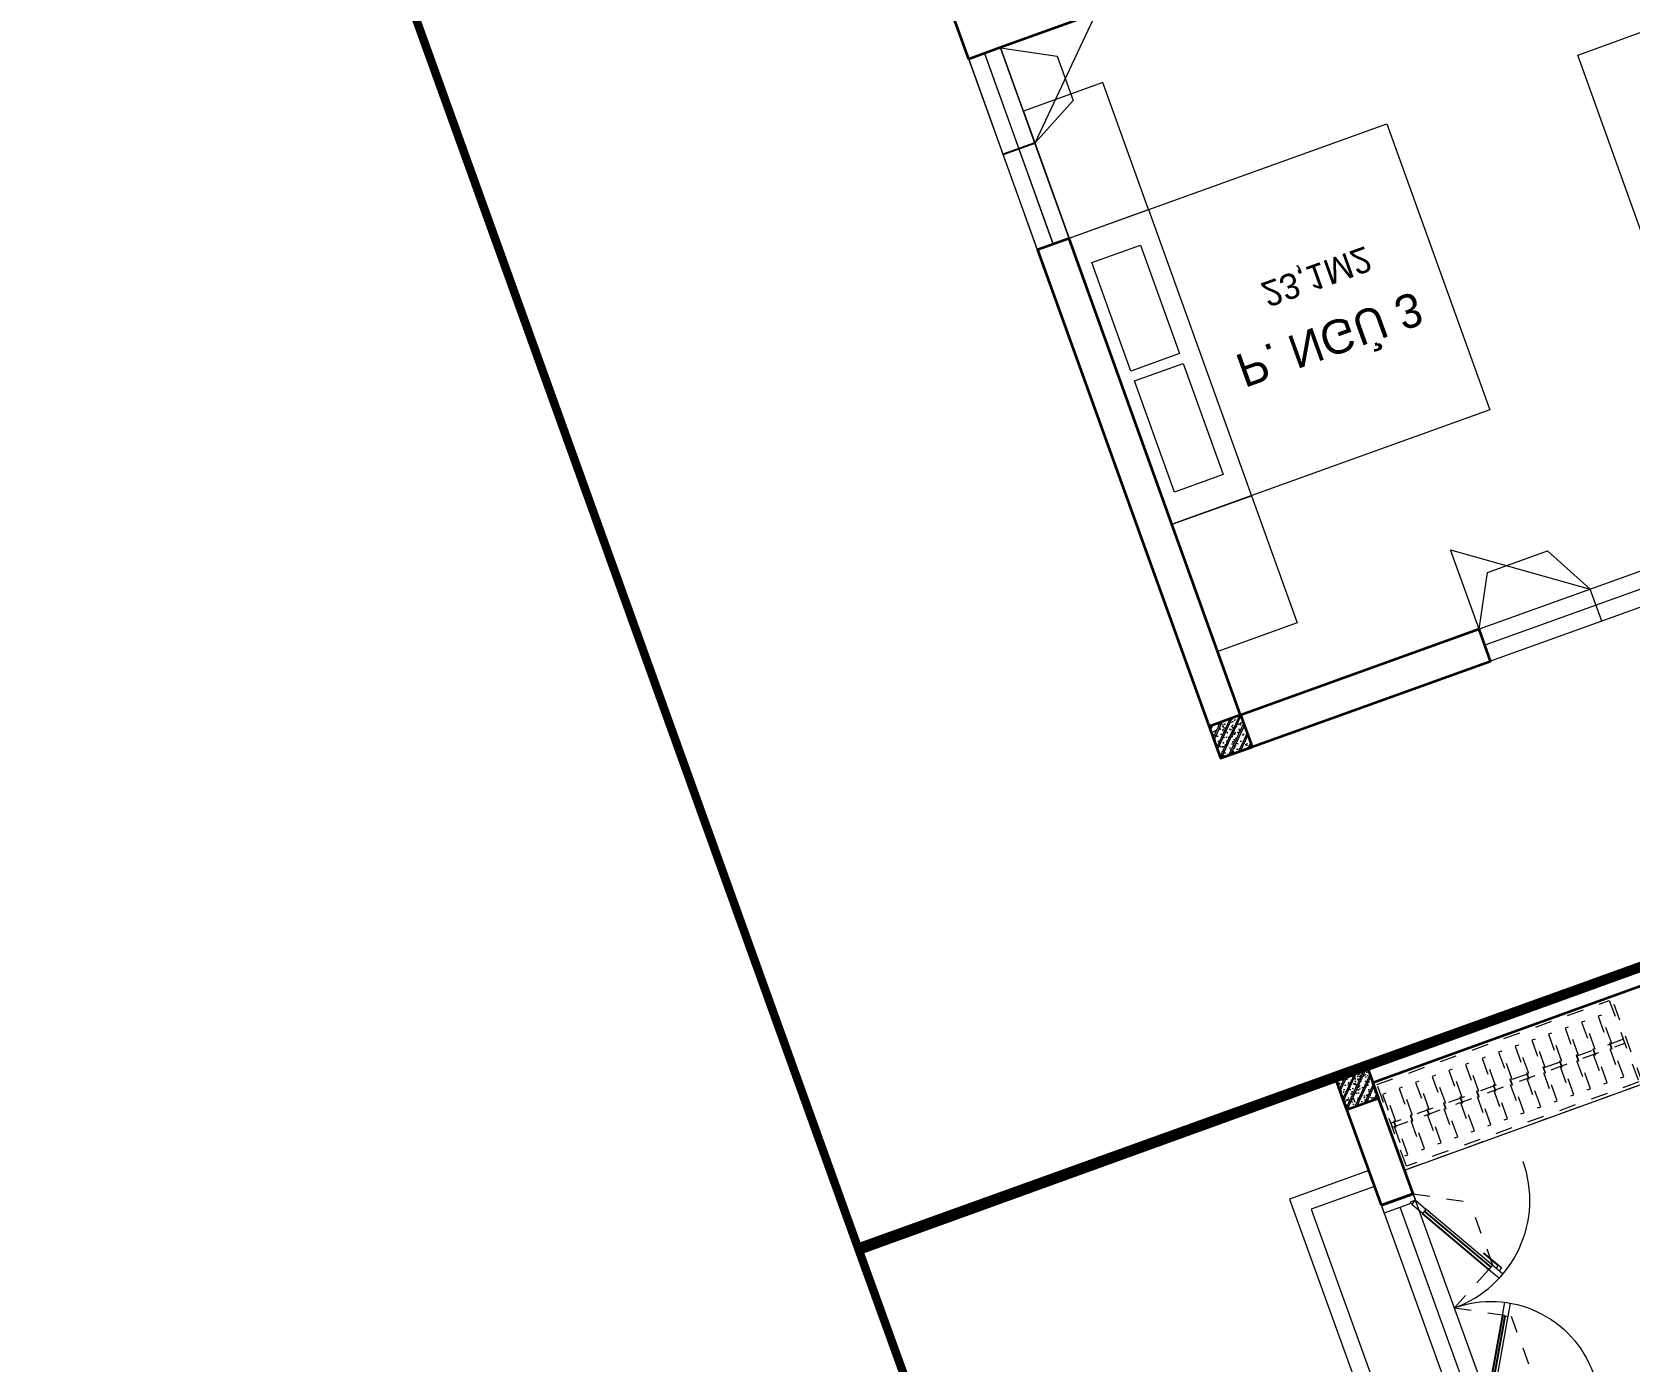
# Model space of a CAD drawing. Header units: metres. Extents: x 568332 to 569219, y 2065964 to 2066430.
# Drawn here: x 568587.88 to 568597.34, y 2066301.83 to 2066309.7 of the extents above; entities that cross this region are included whole.
import ezdxf

# ---------------------------------------------------------------- set-up
doc = ezdxf.new("R2010")
doc.units = ezdxf.units.M
for name, pattern in [('$AUDIT_BAD_LTYPE2', [0]), ('HIDDEN', [0.375, 0.25, -0.125]), ('HIDDEN2', [0.1875, 0.125, -0.0625]), ('X-5M-G-MB PHONGNGU$0$HIDDEN2', [0.1875, 0.125, -0.0625])]:
    doc.linetypes.add(name, pattern=pattern)
doc.layers.get('0').update_dxf_attribs({"linetype": 'CONTINUOUS'})
for name, color, linetype, lineweight in [('-CONCRETE', 1, 'CONTINUOUS', 35), ('-DIM', 9, 'CONTINUOUS', 13), ('-DOOR', 137, 'CONTINUOUS', 9), ('-FURNITURE', 46, 'CONTINUOUS', 9), ('-HATCH', 8, 'CONTINUOUS', 5), ('-LINE1', 7, 'CONTINUOUS', 18), ('-LINE2', 252, 'CONTINUOUS', 9), ('-STEEL1', 1, 'CONTINUOUS', 35), ('-WALL', 4, 'CONTINUOUS', 35), ('TEXT25', 2, 'CONTINUOUS', 13)]:
    doc.layers.add(name, color=color, linetype=linetype, lineweight=lineweight)
for name, color, linetype in [('APOLIC', 7, 'CONTINUOUS'), ('LoLK', 6, 'CONTINUOUS'), ('TIMDUONG', 1, 'CONTINUOUS')]:
    doc.layers.add(name, color=color, linetype=linetype)
doc.styles.add('SVN_AVO_thuong', font='')
doc.styles.add('T1', font='', dxfattribs={"height": 200})
doc.styles.get('SVN_AVO_thuong').set_extended_font_data('SVN-Avo')
doc.styles.get('T1').set_extended_font_data('VNgeometric Light')

# ---------------------------------------------------------------- blocks, each defined once
blk = doc.blocks.new('*U189')
at = {"linetype": 'X-5M-G-MB PHONGNGU$0$HIDDEN2'}
for points in [[(0, 600.0000000004657), (0, 0), (1636.196318366162, -5.568266151489479e-10), (1636.196318366162, 599.9999999999088)], [(1616.196318366162, 579.9996613718355), (1616.196318366162, 19.99966137183562), (20, 20.00000000046566), (20, 580.0000000004657)], [(1616.196318366162, 286.6991212949177), (1616.196318366162, 313.0991212948245), (20, 313.0991212953813), (19.99999859370291, 286.6991212952417)], [(113.7817614636733, 319.1750910408318), (109.4317788550979, 319.1750910408318), (109.4317788550979, 280.441767644881), (113.7817614636733, 280.441767644881)], [(227.7817614636733, 319.1750910407849), (223.4317788550979, 319.1750910407849), (223.4317788550979, 280.4417676448341), (227.7817614636733, 280.4417676448341)], [(341.7817614636733, 319.175091040738), (337.4317788550979, 319.175091040738), (337.4317788550979, 280.4417676447872), (341.7817614636733, 280.4417676447872)], [(455.7817614636733, 319.1750910406911), (451.4317788550979, 319.1750910406911), (451.4317788550979, 280.4417676447403), (455.7817614636733, 280.4417676447403)], [(569.7817614636733, 319.1750910406442), (565.431778855098, 319.1750910406442), (565.431778855098, 280.4417676446934), (569.7817614636733, 280.4417676446934)], [(683.7817614636733, 319.1750910405973), (679.431778855098, 319.1750910405973), (679.431778855098, 280.4417676446465), (683.7817614636733, 280.4417676446465)], [(797.7817614636733, 319.1750910405504), (793.431778855098, 319.1750910405504), (793.431778855098, 280.4417676445996), (797.7817614636733, 280.4417676445996)], [(911.7817614636733, 319.1750910405035), (907.431778855098, 319.1750910405035), (907.431778855098, 280.4417676445527), (911.7817614636733, 280.4417676445527)], [(1025.781761463673, 319.1750910404566), (1021.431778855098, 319.1750910404566), (1021.431778855098, 280.4417676445057), (1025.781761463673, 280.4417676445057)], [(1139.781761463673, 319.1750910404097), (1135.431778855098, 319.1750910404097), (1135.431778855098, 280.4417676444588), (1139.781761463673, 280.4417676444588)], [(1253.781761463673, 319.1750910403628), (1249.431778855098, 319.1750910403628), (1249.431778855098, 280.4417676444119), (1253.781761463673, 280.4417676444119)], [(1367.781761463673, 319.1750910403159), (1363.431778855098, 319.1750910403159), (1363.431778855098, 280.441767644365), (1367.781761463673, 280.441767644365)], [(1481.781761463673, 319.175091040269), (1477.431778855098, 319.175091040269), (1477.431778855098, 280.4417676443181), (1481.781761463673, 280.4417676443181)], [(1595.781761463673, 319.175091040222), (1591.431778855098, 319.175091040222), (1591.431778855098, 280.4417676442712), (1595.781761463673, 280.4417676442712)]]:
    blk.add_lwpolyline(points, close=True, dxfattribs=at)
for points in [[(122.2409142897814, 313.1103512093413), (122.2409142897814, 515.2497102723445), (100.1765458012815, 515.2497102723445), (100.1765458012815, 313.1103512093413)], [(236.2409142897814, 313.1103512092944), (236.2409142897814, 515.2497102722975), (214.1765458012815, 515.2497102722975), (214.1765458012815, 313.1103512092944)], [(350.2409142897814, 313.1103512092475), (350.2409142897814, 515.2497102722507), (328.1765458012815, 515.2497102722507), (328.1765458012815, 313.1103512092475)], [(464.2409142897814, 313.1103512092006), (464.2409142897814, 515.2497102722037), (442.1765458012815, 515.2497102722037), (442.1765458012815, 313.1103512092006)], [(578.2409142897814, 313.1103512091537), (578.2409142897814, 515.2497102721569), (556.1765458012815, 515.2497102721569), (556.1765458012815, 313.1103512091537)], [(692.2409142897814, 313.1103512091068), (692.2409142897814, 515.24971027211), (670.1765458012815, 515.24971027211), (670.1765458012815, 313.1103512091068)], [(806.2409142897814, 313.1103512090599), (806.2409142897814, 515.249710272063), (784.1765458012815, 515.249710272063), (784.1765458012815, 313.1103512090599)], [(920.2409142897814, 313.110351209013), (920.2409142897814, 515.2497102720162), (898.1765458012815, 515.2497102720162), (898.1765458012815, 313.110351209013)], [(1034.240914289781, 313.1103512089661), (1034.240914289781, 515.2497102719692), (1012.176545801281, 515.2497102719692), (1012.176545801281, 313.1103512089661)], [(1148.240914289781, 313.1103512089192), (1148.240914289781, 515.2497102719224), (1126.176545801281, 515.2497102719224), (1126.176545801281, 313.1103512089192)], [(1262.240914289781, 313.1103512088723), (1262.240914289781, 515.2497102718754), (1240.176545801281, 515.2497102718754), (1240.176545801281, 313.1103512088723)], [(1376.240914289781, 313.1103512088254), (1376.240914289781, 515.2497102718285), (1354.176545801281, 515.2497102718285), (1354.176545801281, 313.1103512088254)], [(1490.240914289781, 313.1103512087785), (1490.240914289781, 515.2497102717816), (1468.176545801281, 515.2497102717816), (1468.176545801281, 313.1103512087785)], [(1604.240914289781, 313.1103512087315), (1604.240914289781, 515.2497102717347), (1582.176545801281, 515.2497102717347), (1582.176545801281, 313.1103512087315)], [(100.1765458012815, 286.7103512094345), (100.1765458012815, 92.0852110228024), (122.2409142897814, 92.0852110228024), (122.2409142897814, 286.7103512094345)], [(214.1765458012815, 286.7103512093876), (214.1765458012815, 92.08521102275549), (236.2409142897814, 92.08521102275549), (236.2409142897814, 286.7103512093876)], [(328.1765458012815, 286.7103512093407), (328.1765458012815, 92.08521102270858), (350.2409142897814, 92.08521102270858), (350.2409142897814, 286.7103512093407)], [(442.1765458012815, 286.7103512092938), (442.1765458012815, 92.08521102266168), (464.2409142897814, 92.08521102266168), (464.2409142897814, 286.7103512092938)], [(556.1765458012815, 286.7103512092469), (556.1765458012815, 92.08521102261477), (578.2409142897814, 92.08521102261477), (578.2409142897814, 286.7103512092469)], [(670.1765458012815, 286.7103512092), (670.1765458012815, 92.08521102256786), (692.2409142897814, 92.08521102256786), (692.2409142897814, 286.7103512092)], [(784.1765458012815, 286.7103512091531), (784.1765458012815, 92.08521102252095), (806.2409142897814, 92.08521102252095), (806.2409142897814, 286.7103512091531)], [(898.1765458012815, 286.7103512091062), (898.1765458012815, 92.08521102247404), (920.2409142897814, 92.08521102247404), (920.2409142897814, 286.7103512091062)], [(1012.176545801281, 286.7103512090592), (1012.176545801281, 92.08521102242715), (1034.240914289781, 92.08521102242715), (1034.240914289781, 286.7103512090592)], [(1126.176545801281, 286.7103512090123), (1126.176545801281, 92.08521102238024), (1148.240914289781, 92.08521102238024), (1148.240914289781, 286.7103512090123)], [(1240.176545801281, 286.7103512089654), (1240.176545801281, 92.08521102233333), (1262.240914289781, 92.08521102233333), (1262.240914289781, 286.7103512089654)], [(1354.176545801281, 286.7103512089186), (1354.176545801281, 92.08521102228642), (1376.240914289781, 92.08521102228642), (1376.240914289781, 286.7103512089186)], [(1468.176545801281, 286.7103512088717), (1468.176545801281, 92.0852110222395), (1490.240914289781, 92.0852110222395), (1490.240914289781, 286.7103512088717)], [(1582.176545801281, 286.7103512088247), (1582.176545801281, 92.0852110221926), (1604.240914289781, 92.0852110221926), (1604.240914289781, 286.7103512088247)]]:
    blk.add_lwpolyline(points, dxfattribs=at)
blk = doc.blocks.new('*U158')
at = {"ltscale": 0.3}
for points in [[(883.1181818181984, 0, 0.4142135623730951), (50, 833.1181818181983, 0.4142135623730951)], [(883.1181818181987, 0, -0.4142135623730951), (1672, 788.8818181818017, -0.4142135623730951)]]:
    blk.add_lwpolyline(points, format="xyb", dxfattribs=at)
for points in [[(687.4155762849338, 368.012054553767), (136.6025403784439, 50.00000000000001)], [(684.8989694308187, 366.5590909090992), (704.8989694308187, 331.9180747577217), (791.5015098092625, 381.9180747577217), (771.5015098092625, 416.5590909090993), (684.8989694308187, 366.5590909090992)], [(1075.410845249347, 344.4409090909007), (1055.410845249347, 309.7998929395233), (968.8083048709033, 359.7998929395233), (988.8083048709033, 394.4409090909007), (1075.410845249347, 344.4409090909007)], [(1072.894238395232, 345.8938727355685), (1585.397459621556, 50)], [(136.6025403784439, 50.00000000000001), (156.6025403784439, 15.35898384862247), (70, -34.64101615137755), (50, 0), (136.6025403784439, 50.00000000000001)], [(1585.397459621556, 50), (1565.397459621556, 15.35898384862253), (1652, -34.64101615137747), (1672, 0), (1585.397459621556, 50)]]:
    blk.add_lwpolyline(points)
for points in [[(579.4118712052259, 338.2993408026529), (726.3065162308206, 423.1090036506945), (740.4414600388276, 398.6265628130954), (715.9590192012537, 384.491619005103), (704.651064154851, 404.0775716751773), (582.2388599668302, 333.4028526351281)], [(0, 0), (50, 0), (50, -40), (60, -40), (60, -245.9999999543969), (0, -245.9999999543969)], [(1722, 0), (1672, 0), (1672, -40), (1662, -40), (1662, -245.9999999543969), (1722, -245.9999999543969)]]:
    blk.add_lwpolyline(points, close=True)
at = {"layer": 'APOLIC', "linetype": '$AUDIT_BAD_LTYPE2'}
for p, q in [((146.6025403784439, 32.67949192431124), (694.8989694308187, 349.2385828334104)), ((704.8989694308187, 331.9180747577217), (156.6025403784439, 15.35898384862247)), ((1055.410845249347, 309.7998929395233), (1565.397459621556, 15.35898384862253)), ((1575.397459621556, 32.67949192431115), (1065.410845249347, 327.1204010152119))]:
    blk.add_line(p, q, dxfattribs=at)
blk = doc.blocks.new('18x35')
at = {"layer": '-HATCH'}
h = blk.add_hatch(dxfattribs=at)
h.set_pattern_fill('CHAU-01', color=256, scale=10, angle=-1.272221872585407e-14, pattern_type=2)
h.set_pattern_definition([(49.99999999999999, (0, 0), (71.72601826007535, -6.275213498259527), [7.5, -82.5]), (355, (0, 0), (-13.87513336129999, 75.21921337000119), [6, -66]), (100.4514, (5.977167999997619, -0.5229339999999638), (57.85093817140217, 68.94395420609534), [6.374019000000001, -70.1142112]), (46.18419999999998, (0, 20), (106.7241048625644, -16.55190143290183), [11.25, -123.75]), (96.63559999999998, (8.89367449999554, 18.62066930000003), (93.46627055487036, 97.41178709004416), [9.561028799999994, -105.1713]), (351.1842, (0, 20), (93.46619451336275, 97.41186009253245), [9, -99]), (20.99999999999998, (10, 15), (59.69070521184616, -40.2618890665339), [7.5, -82.5]), (326.0000000000001, (10, 15), (24.33153319215819, 72.5150045046853), [6, -66]), (71.45139999999999, (14.97422329999972, 11.64483940000002), (84.022262858149, 32.25304967099522), [6.374019000000001, -70.1142112]), (37.49999999999998, (0, 0), (1.215985531729074, 33.28938538313115), [0, -65.19999999999999, 0, -67, 0, -66.25]), (7.499999999999987, (0, 0), (26.30695374421487, 39.44117118823602), [0, -38.2, 0, -63.7, 0, -25.25]), (327.5, (-22.30000000000291, 0), (53.3822436172409, -2.255487173437988), [0, -25, 0, -78, 0, -103.5]), (317.5, (-32.30000000000291, 0), (58.31861693423862, 10.01049823323176), [0, -32.5, 0, -51.8, 0, -73.5]), (44.99999999999999, (0, 0), (-30.05203820042826, 30.05203820042828), []), (44.99999999999999, (0, 12.25), (-30.05203820042826, 30.05203820042828), [])])
h.paths.add_polyline_path([(96508.03118051568, 47993.04977023201), (96508.03118051568, 47793.04977023201), (96708.03118051568, 47793.04977023201), (96708.03118051568, 47993.04977023201)])
at = {"layer": '-STEEL1'}
blk.add_lwpolyline([(96508.03118051568, 47793.04977023201), (96708.03118051568, 47793.04977023201), (96708.03118051568, 47993.04977023201), (96508.03118051568, 47993.04977023201)], close=True, dxfattribs=at)
blk = doc.blocks.new('M1-T3')
at = {"layer": '-CONCRETE', "color": 1, "linetype": 'HIDDEN', "ltscale": 10, "const_width": 50}
blk.add_lwpolyline([(191581.7177010371, 50951.98888872014), (197581.6939540912, 50951.98888872005), (197581.7429788466, 30952.01227472891), (191581.7667257926, 30952.01227472891)], close=True, dxfattribs=at)
at = {"layer": '-DOOR'}
for p, q in [((195381.8478786653, 34151.64109416441), (196781.8478786653, 34151.64109416441)), ((195430.6283664702, 34051.64109416441), (196733.0673908604, 34051.64109416441)), ((195381.8478786653, 33951.64109416441), (196781.8478786653, 33951.64109416441))]:
    blk.add_line(p, q, dxfattribs=at)
at = {"layer": '-FURNITURE'}
blk.add_lwpolyline([(196931.6649500865, 34151.88665804295), (196931.7217102849, 38551.57990816816), (197481.7223032412, 38551.57990806292), (197481.6655430428, 34151.88665793771)], close=True, dxfattribs=at)
at = {"layer": '-LINE1', "lineweight": 18}
blk.add_lwpolyline([(191581.7411493842, 50951.93153578669), (197581.7174024383, 50951.9315357866), (197581.7664271937, 30951.95492153367), (191581.7901741396, 30951.95492153367)], close=True, dxfattribs=at)
at = {"layer": '-LINE1'}
for points in [[(197001.2798604981, 33951.85649522614), (197001.2798604979, 33451.85649522614), (195161.2798604981, 33452.14936884295), (195161.2798604981, 33952.14936884289)], [(196901.2798604981, 33951.85649522614), (196901.2798604979, 33551.85649522614), (195261.2798604981, 33552.14936884295), (195261.2798604981, 33952.14936884295)]]:
    blk.add_lwpolyline(points, dxfattribs=at)
at = {"layer": '-LINE2', "linetype": 'HIDDEN2', "ltscale": 10}
for p, q in [((195903.4768728305, 34451.64109416441), (195542.322248426, 34451.80125297193)), ((196063.8656170245, 34151.64109416441), (195903.4768728305, 34451.64109416441)), ((196063.8656170245, 34151.64109416441), (196224.2543612185, 34451.64109416441)), ((196224.2543612185, 34451.64109416441), (196621.4591344713, 34451.81723988849)), ((196781.8478786653, 34151.81723988849), (196621.4591344713, 34451.81723988849))]:
    blk.add_line(p, q, dxfattribs=at)
at = {"layer": '-WALL'}
for p, q in [((197581.7223051229, 48951.83150561327), (197581.7581737287, 33951.64109416441)), ((197481.761238154, 34151.64109416441), (197482.0724672841, 38451.69380030864)), ((196781.8478786653, 34151.64109416441), (196781.8478786653, 33951.64109416441)), ((196781.8478786653, 34151.64109416441), (197481.761238154, 34151.64109416441)), ((196781.8478786653, 33951.64109420149), (196781.8478786653, 34151.64109416441)), ((196781.8478786653, 33951.64109416441), (197581.7581737287, 33951.64109416441))]:
    blk.add_line(p, q, dxfattribs=at)
at = {"layer": '-DOOR', "xscale": -0.8130081300813009, "yscale": 0.8130081300813009, "zscale": 0.8130081300813009}
blk.add_blockref('*U158', (196781.8478786653, 34151.64109416441), dxfattribs=at)
at = {"layer": '-FURNITURE', "extrusion": (0, 0, -1), "xscale": 0.916666666665974, "yscale": 0.916666666665974, "zscale": -0.916666666665974, "rotation": 270}
blk.add_blockref('*U189', (-197481.7501113651, 35651.73328310555), dxfattribs=at)
at = {"layer": '-STEEL1'}
blk.add_blockref('18x35', (100874.0412875377, -13841.29724852786), dxfattribs=at)
blk = doc.blocks.new('1800X2000')
at = {"layer": '-FURNITURE'}
blk.add_line((325497.3064970744, 17765.29446492715), (325497.3064973904, 19565.2944651944), dxfattribs=at)
for points in [[(323997.3057774993, 19565.2944651944), (325997.3064971831, 19565.2944651944), (325997.3064971831, 17765.29446484288), (323997.3057774993, 17765.29446484288)], [(325612.9490047574, 19390.79434491032), (325919.0064973457, 19390.79434491032), (325919.0064973457, 18691.29434485664), (325612.9490047574, 18691.29434485664)], [(325612.9490046239, 18629.79434491026), (325919.0064972151, 18629.79434491026), (325919.0064972151, 17946.79434485664), (325612.9490046239, 17946.79434485664)]]:
    blk.add_lwpolyline(points, close=True, dxfattribs=at)
blk = doc.blocks.new('M2-T3.3')
at = {"layer": '-DOOR'}
for p, q in [((568625.6168325017, 2066319.893936073), (568625.2089739991, 2066321.022260152)), ((568625.2091858527, 2066321.022315918), (568625.616945765, 2066319.89404022)), ((568625.7104325558, 2066319.927789557), (568625.3023041897, 2066321.056016031)), ((568625.3032240713, 2066321.056327878), (568625.7109839836, 2066319.92805218)), ((568625.8047058139, 2066319.961886527), (568625.3968473113, 2066321.090210605)), ((568625.3972622899, 2066321.090339839), (568625.8050222023, 2066319.96206414)), ((568622.8740916881, 2066315.712843675), (568625.2256760446, 2066316.563496523)), ((568623.0021418668, 2066315.652817416), (568625.2596880047, 2066316.469458304)), ((568622.9421156083, 2066315.524767238), (568625.2936999649, 2066316.375420086)), ((568624.6354265815, 2066316.137368507), (568624.5673924559, 2066316.325441252))]:
    blk.add_line(p, q, dxfattribs=at)
at = {"layer": '-FURNITURE'}
for points in [[(568625.3440601146, 2066320.647060407), (568625.6161557959, 2066319.894754658), (568625.1459647027, 2066319.724694857), (568624.8738690214, 2066320.477000606)], [(568622.8426855411, 2066316.977524216), (568623.2188384158, 2066317.113572057), (568622.606623133, 2066318.806259993), (568622.2304702583, 2066318.670212152)], [(568626.5004667598, 2066317.449760973), (568626.2283710788, 2066318.202066721), (568625.7581799857, 2066318.032006921), (568626.0302756664, 2066317.279701172)]]:
    blk.add_lwpolyline(points, close=True, dxfattribs=at)
at = {"layer": '-LINE2', "linetype": 'HIDDEN2', "ltscale": 10}
for p, q in [((568625.2091858527, 2066321.022315918), (568624.6449565408, 2066320.818244157)), ((568625.2091858527, 2066321.022315918), (568624.9816225524, 2066320.76945332)), ((568624.6449565408, 2066320.818244157), (568625.4130658087, 2066320.458178069)), ((568624.9816225524, 2066320.76945332), (568625.0763997971, 2066320.506968907)), ((568625.4130658087, 2066320.458178069), (568625.0763997971, 2066320.506968907)), ((568625.0555847756, 2066317.033710493), (568624.5674577819, 2066316.325448611)), ((568625.2256445764, 2066316.5635194), (568625.0555847756, 2066317.033710493))]:
    blk.add_line(p, q, dxfattribs=at)
blk.add_lwpolyline([(568625.2256906205, 2066316.563392406), (568624.972828022, 2066316.790955706), (568624.6161832612, 2066316.662107042), (568624.5673924235, 2066316.32544103)], dxfattribs=at)
at = {"layer": '-WALL'}
for p, q in [((568625.3965107093, 2066321.090088862), (568625.208934304, 2066321.608375836)), ((568622.480502032, 2066320.036758463), (568625.2085795588, 2066321.023455845)), ((568625.2083096951, 2066321.02335824), (568625.2087041355, 2066321.022162547)), ((568625.2087041355, 2066321.022162547), (568625.3965107093, 2066321.090088862)), ((568625.8043692119, 2066319.961764784), (568626.8922108714, 2066316.953372165)), ((568626.8922108714, 2066316.953372165), (568626.7984425165, 2066316.919457809))]:
    blk.add_line(p, q, dxfattribs=at)
blk.add_lwpolyline([(568625.8042784975, 2066319.961731974), (568626.8922133922, 2066316.953365194), (568625.2937238419, 2066316.375354069), (568625.2256999215, 2066316.563430507), (568626.6363136391, 2066317.073498148), (568625.6164958996, 2066319.89381433), (568625.8043692119, 2066319.961764784)], dxfattribs=at)
blk.add_line((568625.4126761536, 2066320.457346846), (568625.6010030804, 2066320.525421914))
at = {"layer": 'TIMDUONG', "color": 1, "linetype": 'HIDDEN', "ltscale": 10, "const_width": 0.05}
blk.add_lwpolyline([(568620.0488922388, 2066312.352253265), (568630.3931415004, 2066316.093443879), (568625.5060207883, 2066329.605548699), (568619.103505675, 2066332.606848455), (568613.4612190011, 2066330.566113026)], close=True, dxfattribs=at)
at = {"layer": '-FURNITURE', "xscale": -0.001, "yscale": 0.001, "zscale": 0.001, "rotation": 199.8841610027545}
blk.add_blockref('1800X2000', (568313.0117710277, 2066225.7228472), dxfattribs=at)
at = {"layer": '-STEEL1', "xscale": -0.001, "yscale": 0.001, "zscale": 0.001, "rotation": 199.8841610027545}
blk.add_blockref('18x35', (568519.6245542676, 2066329.192318757), dxfattribs=at)
at = {"layer": 'TEXT25'}
for s, height, style, p in [('23,1M2', 0.15, 'T1', (568624.9234169376, 2066318.967981704)), ('P. NGỦ 3', 0.2, 'SVN_AVO_thuong', (568625.3153745241, 2066318.736636133))]:
    blk.add_text(s, height=height, rotation=199.8841609900136, dxfattribs=dict(at, style=style)).set_placement(p)

msp = doc.modelspace()

# ---------------------------------------------------------------- block references
at = {"layer": '-DIM', "xscale": -0.001, "yscale": 0.001, "zscale": 0.001, "rotation": 289.8844193008641}
msp.add_blockref('M1-T3', (568630.8735394352, 2066106.158802045), dxfattribs=at)

# ---------------------------------------------------------------- next in the draw order: block references
at = {"layer": 'LoLK', "xscale": -1, "rotation": 39.66842324210792}
msp.add_blockref('M2-T3.3', (2325316.695743048, 838734.2691315153), dxfattribs=at)

doc.saveas('drawing.dxf')
